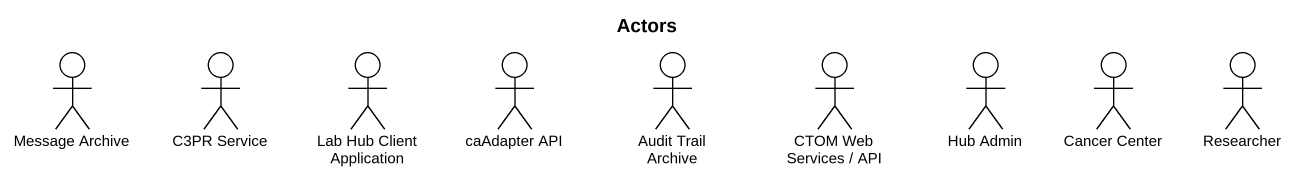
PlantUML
@startuml
title Actors
actor "Message Archive" as Message_Archive
actor "C3PR Service" as C3PR_Service
actor "Lab Hub Client Application" as Lab_Hub_Client_Application
actor "caAdapter API" as caAdapter_API
actor "Audit Trail Archive" as Audit_Trail_Archive
actor "CTOM Web Services / API" as CTOM_Web_Services_API
actor "Hub Admin" as Hub_Admin
actor "Cancer Center" as Cancer_Center
actor Researcher
@enduml
